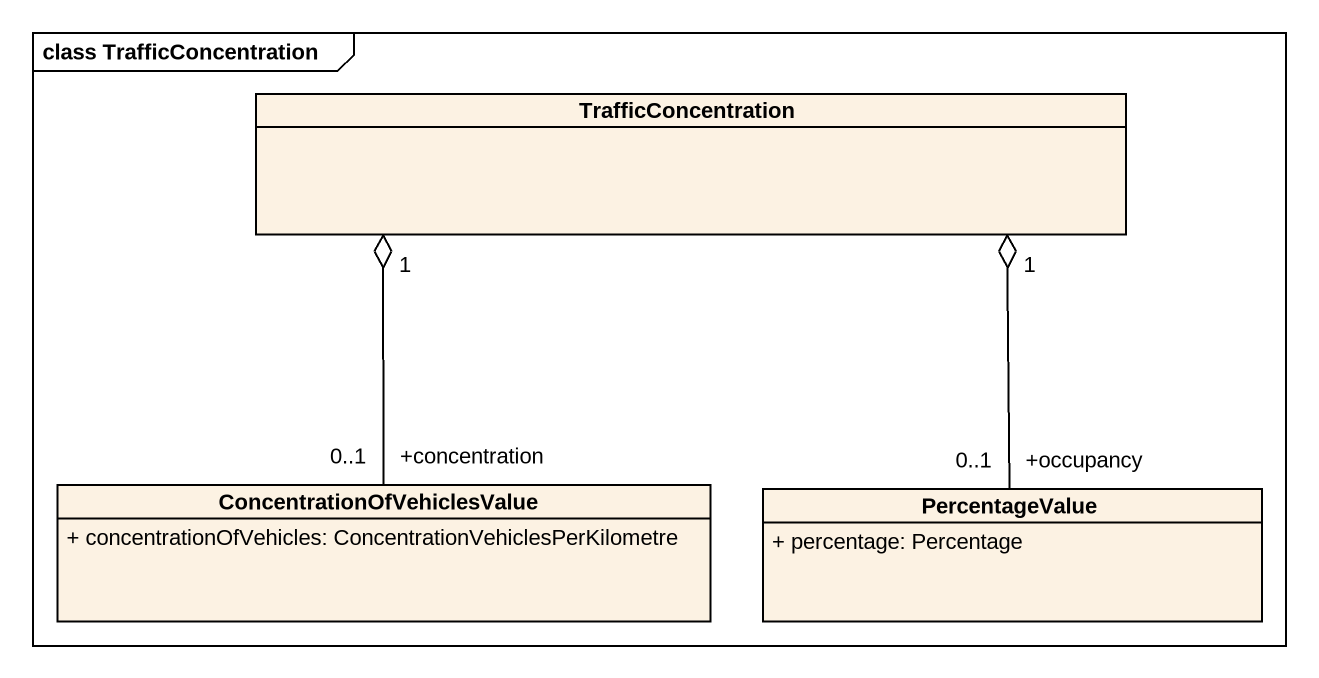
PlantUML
@startuml
mainframe class TrafficConcentration
hide circle
hide empty members
skinparam classAttributeIconSize 0
class TrafficConcentration
class ConcentrationOfVehiclesValue {
  + concentrationOfVehicles: ConcentrationVehiclesPerKilometre
}
class PercentageValue {
  + percentage: Percentage
}
ConcentrationOfVehiclesValue "+concentration\n0..1" -up-o "1" TrafficConcentration
PercentageValue "+occupancy\n0..1" -up-o "1" TrafficConcentration
@enduml
